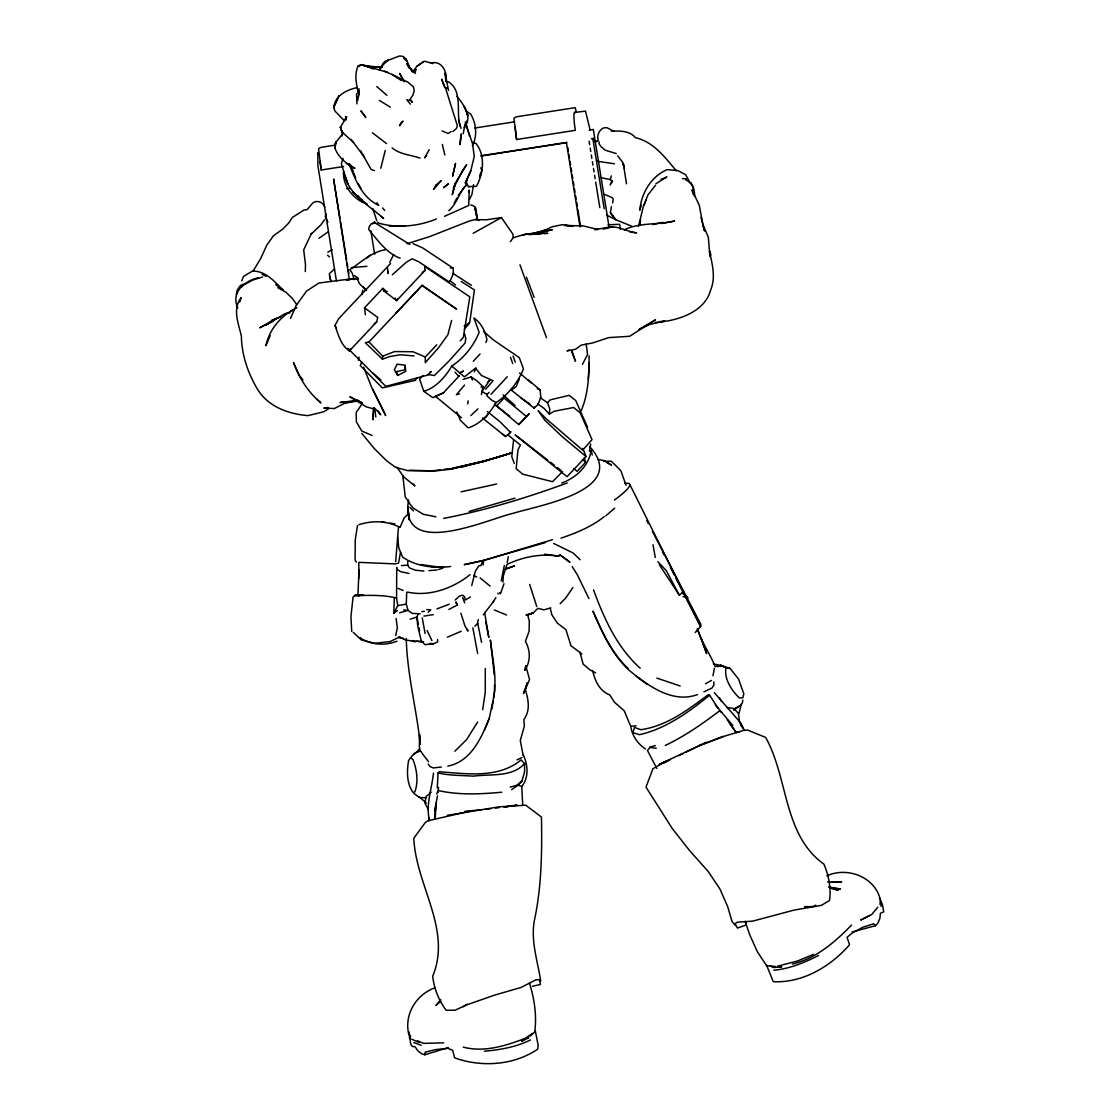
<?xml version="1.0" encoding="UTF-8"?>
<svg xmlns="http://www.w3.org/2000/svg" width="1120" height="1120" viewBox="0 0 1120 1120"><rect width="100%" height="100%" fill="white"/><g stroke="black" fill="none" stroke-linecap="round" stroke-linejoin="round"><path stroke-width="1.5" d="M485.31 668.5L485.268 692.216L482.65 709.674M540.736 981.162C537.74 961.478 530.824 941.766 534.198 921.298C541.702 886.998 542.052 851.984 541.464 817.068L525.742 805.21L499.058 806.834L447.356 815.332M419.468 734.706L419.37 746.242L419.93 751.156L420.868 751.352M437.304 787.794L438.06 772.982L439.418 771.764C466.536 773.766 498.582 778.722 521.024 759.934L524.636 763.63L524.566 772.1L521.962 780.822L520.394 782.754M358.708 578.928L358.862 562.352L395.15 563.878L398.51 563.164L400.526 552.174L398.748 547.708L397.642 537.138L398.566 526.722C386.274 520.646 371.756 520.45 358.862 524.72M436.688 344.89L425.32 357L425.264 362.656L438.494 347.774L447.874 334.768L451.612 320.446M370.916 231.056L374.612 254.128M394.268 598.332L393.848 613.158L397.754 605.626L396.564 598.08L396.732 567.364L396.69 568.988L400.68 571.676L409.108 573.496M480.27 173.824L480.2 176.932L480.55 174.244M522.704 805.028L521.766 786.464L518.182 785.176L511.588 789.67M305.298 271.53L305.494 264.656L303.688 249.844L311.5 233.31L310.87 234.458L321.02 224.728L324.506 219.716M693.336 190.302L693.448 187.362L690.886 182.588M358.988 569.562L357.924 595.294L358.904 596.022M599.13 141.82L599.046 143.752L601.062 146.636L605.206 150.178L616.266 153.58M502.978 582.148L503.286 575.96L506.982 564.452C523.054 556.808 541.478 553.182 559.118 556.248L544.558 554.19M714.42 668.304L712.964 675.822M397.642 537.138L395.71 561.568M437.654 639.59L437.528 641.998L433.65 643.692L425.026 644.658L421.33 641.074L417.676 625.772L416.948 617.008L418.32 613.452M581.308 410.354C588.616 393.246 589.008 374.136 589.078 355.782M588.322 379.302L589.204 362.95M420.112 613.788L412.272 613.396L408.058 610.386L406.28 604.156L406.7 592.144M435.666 807.002L434.63 819.252M880.026 904.484L880.306 899.584C874.916 876.75 847.182 866.544 826.896 875.784M373.632 407.862L372.89 419.79L373.8 408.086M435.288 816.984L436.142 803.138M382.438 359.212L382.662 356.146L368.97 341.936L365.358 342.706L382.438 359.212L389.326 356.636L400.414 354.718L414.078 355.978M438.144 792.484L438.508 787.514M342.034 136.038L342.426 130.956M547.764 460.138L515.158 434.91L567.084 476.672L586.012 456.498L562.31 436.772L544.726 420.112L538.076 410.494L545.58 418.222L582.638 450.156L592.018 439.628L580.16 412.818L573.594 407.498L554.176 411.264L549.388 414.162L549.78 409.08L547.526 402.738L540.246 397.712M408.534 499.968C398.874 560.574 488.46 518.77 513.114 513.338C537.866 505.498 629.818 490.546 589.61 446.53M410.494 1035.3C410.116 1038.702 409.304 1048.138 414.96 1046.584L417.816 1050.784L421.708 1053.808L424.802 1054.76L448.224 1047.648M510.538 389.48L534.142 408.212L534.254 406.91M881.048 906.458L881.482 901.964L879.396 897.988M409.29 1031.982L408.982 1035.104C403.592 1014.93 416.052 994.35 435.344 987.644M390.53 263.55L338.632 318.738L334.95 325.43C338.31 334.544 340.816 345.324 349.412 350.952L376.67 321.902L377.72 317.422L364.518 307.818L382.788 288.344L385.252 290.276M382.788 288.344L383.67 290.78L396.62 300.65L425.012 270.396L424.718 266.462L469.84 296.87L463.26 337.54L460.194 340.802M467.74 403.858L468.132 400.848M478.24 619.542L477.4 624.498M612.654 202.958L613.158 199.192L612.36 197.722L604.674 194.404M405.174 366.016L404.656 369.838L396.69 371.616L397.712 375.438L405.734 371.336L405.132 365.148L397.11 364.21L394.338 369.726L397.712 375.438M424.802 1054.76L425.18 1052.184L435.624 1049.594L447.874 1048.348L452.648 1050.28L454.608 1057.84C481.488 1067.556 514.038 1065.4 537.754 1049.104L538.132 1045.058L535.388 1031.226M358.302 97.384L359.324 90.776L357.658 100.576M357.462 525.616L355.236 539.98L355.096 560.098L356.426 562.142M513.576 440.132L511.77 456.54L514.248 463.372M632.002 226.31L615.762 219.702L610.414 212.716L611.422 206.584M463.246 133.728L464.856 124.824M465.934 185.738L467.054 179.13L470.764 170.912L474.236 156.534L472.626 143.92L465.36 122.948M473.578 184.688L471.912 194.502L469.546 199.388M492.926 701.19L489.188 718.522L484.372 730.282M493.486 697.942C497.364 678.72 492.59 659.134 490.378 640.01L494.326 674.856M395.724 635.558L397.362 627.48L396.074 618.52M483.042 565.054L483.84 560.42L552.426 539.7M589.386 451.332L590.73 444.024M434.602 810.894L437.5 795.83M507.192 562.562L508.298 556.78M639.562 225.022L640.5 220.192L639.464 225.022M481.404 394.576L482.972 386.652L477.484 381.276L471.184 376.936L463.064 379.47M501.214 581.028L504.322 565.502M385.252 150.5L380.772 168.28M491.848 709.086L494.606 691.432L494.494 684.796M236.32 294.644L237.286 289.954L240.52 285.418L243.796 284.116L242.102 286.72M361.83 294.504L362.726 290.248M742.882 700.168L742.238 703.22L740.222 705.642L735.798 708.106L740.222 705.642M325.192 217L325.878 213.766M525.378 667.17L524.692 670.376C530.81 661.556 530.53 650.538 525.434 641.312L529.13 631.162L529.298 621.166L527.716 615.048L525.966 614.936L533.176 612.976L537.81 608.37L543.942 609.854L550.732 607.852M433.482 773.094C431.858 788.494 425.726 804.636 429.366 819.924M739.144 713.09L741.174 704.508M638.526 226.436L643.258 206.738L646.072 199.976M377.706 222.152L377.538 222.852C396.62 228.494 418.054 226.506 436.408 218.988M358.344 360.178L359.1 357.14M468.594 192.346L469.182 190.134L468.734 205.478L444.528 216.314M610.036 185.08L612.556 181.146L610.288 179.592L611.296 175.896M342.986 158.326L341.362 163.968L347.76 183.666L344.974 176.358C350.182 195.944 369.684 205.702 383.628 218.526L380.744 216.202M545.65 542.472L482.804 560.616L480.956 565.53L478.912 565.712L475.37 571.172L471.716 585.55M485.842 342.524L486.962 339.976C485.352 331.394 481.348 323.064 473.956 318.024L479.136 332.374C473.662 345.954 463.918 358.078 451.752 366.072C445.522 376.782 436.184 387.534 423.808 391.342L419.58 379.134L422.898 375.48M483.658 331.506L493.598 340.102L519.246 357.574L523.474 368.9C518 382.48 508.256 394.604 496.09 402.598C489.86 413.308 480.522 424.074 468.146 427.868L460.334 420.266L456.876 411.978M641.354 205.198L639.772 210.224C641.34 193.144 651.014 176.568 667.142 169.624L677.866 170.604L685.58 174.65L690.06 182.686M239.764 302.05L241.192 297.598C232.078 309.232 238.658 323.61 241.374 336.252C241.696 353.878 247.142 370.762 255.682 386.092C265.958 405.916 287.084 413.91 308.014 415.618L323.652 411.796L328.622 408.702M480.984 172.942L481.838 170.31L480.816 167.818M474.306 371.868L476.042 368.032M504 583.716L500.43 593.866L499.436 592.592M644.042 205.086L647.906 194.964L655.466 185.332M470.764 170.912L465.234 183.162L467.054 179.13M659.316 564.662L679.406 595.336L683.69 591.01M436.674 793.982L438.06 790.482C458.878 795.284 480.718 794.122 501.83 792.232M429.17 149.73L424.662 157.892L426.692 155.526M361.732 361.886L360.29 365.54L382.312 387.898L415.184 380.394L416.962 378.21M241.752 280.826L243.502 276.416L252.35 271.138C265.496 270.592 274.82 281.834 283.346 290.332L275.716 284.508M519.302 378.952L516.25 386.456L511.798 389.802M489.188 718.522C481.418 738.01 470.722 761.824 447.79 766.094M389.704 262.36L393.666 254.59M464.282 127.624L467.096 121.002L465.528 123.914M270.228 335.608L265.888 345.772C269.346 328.916 281.652 315.084 296.912 307.706M472.332 145.558C477.708 135.842 476.126 123.368 470.68 113.974L467.474 112M358.96 88.634L358.26 93.464C356.692 84.294 354.032 75.684 357.896 66.36L361.788 64.792L374.192 67.914L364.476 65.968M611.142 182.896L611.884 181.272M464.702 127.12C472.598 116.648 463.778 104.426 456.764 96.236M317.8 152.544L317.94 166.026L336.434 280.924M582.428 364.35L587.566 354.536L586.166 344.064M454.132 203.224L456.904 198.086M290.556 318.346L296.156 305.494L306.558 291.06L318.976 283.024L349.734 279.062L358.358 278.908M397.684 298.788L396.62 300.65L395.094 298.032M350.546 349.02L349.412 350.952L347.872 348.348L385.826 386.386L427.924 374.99L431.284 371.602L429.632 372.26M253.064 271.18L260.652 258.608L266.882 244.986L273.448 235.774L282.646 229.208L288.638 223.076L292.39 217.434L303.968 210.028L307.118 209.65L312.774 202.972C316.988 199.598 323.19 202.314 324.87 207.074M488.18 413.924L486.346 416.92L483.742 418.586M477.652 722.036L466.634 739.592L454.86 751.226M492.786 602.476L495.866 597.604M522.116 786.058C529.018 777.168 527.912 764.162 523.124 754.53M572.894 587.566L565.6 598.192L560.14 603.666M362.432 403.41L356.16 412.482L356.384 421.848L361.788 431.046L372.05 435.386M493.598 601.426L483.266 614.796M518.784 424.564L529.004 413.84L518.784 424.564L494.41 404.152M410.536 757.764L408.618 760.466C406.77 771.064 406.546 783.524 413.112 792.54L414.862 791.854C418.6 781.592 416.864 769.608 413.014 759.57L410.536 757.764L414.456 753.312L419.93 751.156M445.844 80.374C447.51 71.61 441.308 60.046 431.088 63.056L432.922 63.49L424.41 61.208L416.934 66.248L413.238 71.078M385.434 249.732C371.42 251.944 361.032 262.444 349.818 269.654L352.268 273.252L353.962 279.034M510.398 241.626L513.212 237.734L526.008 233.982L547.75 233.31L544.362 233.534M258.02 277.858C244.188 281.036 230.622 292.614 237.86 307.986M464.87 186.62L458.29 195.51M485.744 389.214L493.08 380.73L481.404 375.466L475.538 368.144L464.436 376.88L451.752 366.072M465.948 185.332C458.85 192.808 456.834 204.008 448.798 210.644M487.424 411.6L499.8 421.568L510.51 432.334L505.554 436.548L482.468 417.984M440.664 999.516L435.974 1005.508L440.902 1001.112M455.14 600.026L459.62 595.966L462.77 595.196L464.632 596.848L465.248 600.026L470.484 596.946M343.14 133.126L335.132 143.318L334.894 148.036C338.38 157.458 346.346 163.884 354.97 168.364L346.36 163.52M423.808 391.342L432.852 397.642L443.268 392.98L459.354 375.746M877.786 907.228L871.654 914.578L860.692 920.01L869.568 915.474M507.276 376.754L491.022 394.31M464.604 385.042L456.386 394.744L459.564 393.792M464.296 329.294L469.504 323.204M518.182 785.176L521.962 780.822L515.9 786.226M381.528 67.284L379.372 69.678L384.692 61.586L399.49 56L402.822 56.308L406.14 58.94L409.822 68.11L413.014 71.834L411.726 70.77L415.702 71.82M547.526 402.738L550.13 399.868L569.212 395.332L575.764 400.61L587.608 427.406M318.906 238.308L328.202 231.896M473.298 361.284L480.088 353.976M395.668 313.446L422.198 285.306L456.526 309.106L421.96 285.46M368.97 341.936L422.198 285.306M496.454 406.154L504.07 398.034L526.414 416.444M584.178 458.094L585.662 462.196L577.08 471.338L573.832 468.65M487.368 382.634L489.902 379.974L482.062 391.412L486.892 394.45L487.2 396.158L491.708 400.12L496.09 402.598M852.222 931.966L875.434 925.708L877.856 923.188L879.872 918.47L880.418 913.29L883.736 911.876L882.28 903.882M510.944 431.76L507.878 434.896L520.422 445.046L517.958 449.876L516.18 468.692L522.634 474.124L552.51 481.712L562.52 471.604M408.8 513.38L404.18 517.902L400.078 527.352L398.566 526.722M474.866 626.178L477.722 623.378L481.558 642.432M534.142 408.212L538.048 404.418L540.862 397.278L540.064 389.928L528.276 379.848M524.636 763.63C511.966 777.588 490.308 773.836 473.382 776.16C461.594 775.32 449.624 775.628 438.06 772.982M413.924 754.488L419.664 749.014M470.89 415.548L477.918 408.87M486.892 394.45L489.09 392.406M655.872 183.806L666.862 176.764M695.212 632.492L700.616 626.556L700.896 624.442L652.442 531.37M428.148 612.192L430.766 609.854L426.734 609.574M334.432 269.122L329.294 273.686L330.876 281.288L329.532 275.702M709.576 695.226C688.842 712.138 665.924 728.7 639.464 734.692L632.87 732.648L634.508 727.44L640.906 729.722C666.694 725.998 687.778 709.926 708.092 694.834L709.576 695.226L718.158 708.274M366.66 258.16L370.09 255.136M604.296 516.572C591.64 526.75 576.254 532.938 561.008 538.16M530.082 1036.168L534.702 1032.122C536.97 1015.742 534.366 998.732 529.466 983.094M851.508 925.134C834.862 942.102 816.312 958.398 792.484 964.026M431.102 792.19L425.992 796.642L425.012 803.32L428.47 809.942M663.544 763.224L670.446 759.5M605.766 515.858L614.754 508.144M452.844 131.502L456.47 128.492L457.324 125.566L445.886 89.194L441.602 79.212L444.738 87.528M372.456 223.916L374.864 221.97M422.352 272.496L425.012 270.396M470.022 574.644C453.208 588.28 429.142 596.932 407.778 592.116M374.234 323.778L376.67 321.902M392.308 274.82L406.364 262.178L412.16 258.804L418.67 261.716L448.966 281.75L450.688 279.79L453.46 273.336L453.082 268.128L422.548 247.842L413.042 243.642M733.642 710.234L738.374 706.664M393.848 613.158L397.432 610.54M422.786 62.09L416.934 66.248M413.476 71.414L416.206 69.496L413.294 71.372M526.33 1037.61L532.532 1033.298M289.996 312.83L285.376 313.46L265.902 325.15L276.206 318.402M463.092 1006.81L467.264 1004.192M451.164 131.6L448.126 133.448L442.106 130.97M464.17 326.158L469.714 322.448L474.432 289.954L461.202 281.414M473.158 233.31L501.424 217.574L512.932 234.192L513.212 237.734M624.134 229.936C639.618 222.208 658.056 225.106 674.576 221.018L661.122 223.524M639.268 329.252L655.522 319.816L629.58 336.294L608.762 337.61L592.438 343L581.112 345.17L575.554 349.258L567.014 350.896L569.394 350.056M275.898 318.57L259.784 327.782L273.308 321.048M327.796 252.182L332.22 249.676M360.948 64.624L357.896 66.36L361.788 64.792L360.948 64.624L365.89 65.702M705.474 683.76L711.466 680.428M346.682 188.622L349.636 188.328M815.682 905.17L813.078 906.584L804.482 906.668M241.08 286.356L253.078 279.944L262.584 277.032M374.654 222.586L371.252 223.762L369.222 226.674L368.732 229.572C377.692 240.198 386.75 253.386 400.12 258.146M448.882 609.462L457.436 604.982L456.008 601.762M691.348 749.644L706.02 742.28M665.238 745.444C684.656 736.26 702.31 723.912 719.404 710.99L721.784 712.348M561.736 483.028C576.1 477.848 588.938 465.92 591.164 450.282L592.242 455.07M399.994 636.79L390.138 641.564L374.696 643.286L361.27 639.898L353.276 632.38M639.268 329.406L649.558 324.478L664.874 321.02L660.03 321.636M818.552 955.472C804.58 962.584 789.628 968.8 773.878 970.242M543.354 230.972L545.944 229.74L529.928 234.542M542.052 231.602L552.048 226.828L562.1 224.714L573.342 226.254L564.704 225.4L583.506 225.974L597.982 229.502L594.748 229.698M530.418 1039.962C516.138 1047.018 500.136 1049.916 484.372 1051.176M665.742 761.306L652.918 768.796L646.002 787.136L672.168 828.408L689.654 850.668L708.204 871.486L719.95 889.014L727.65 906.584L732.018 921.452L735.322 925.442M678.65 755.65L682.878 753.648M685.706 752.304L689.934 750.302M517.034 759.836L521.962 757.596M723.226 736.316L698.936 745.752L659.218 764.414L668.822 760.27M703.92 691.866L711.942 688.086L713.874 685.146L713.874 681.884M443.688 392.756L435.4 396.27L461.454 417.732M447.356 637.21L461.216 631.246M813.428 954.38L797.622 960.946L777.504 966.196L781.774 966.84L773.374 967.554L770.308 965.93M603.204 229.264C613.984 222.726 625.506 231.7 636.622 232.834L630.056 232.05M745.556 925.232L737.464 928.06L734.986 923.664L737.254 922.222L752.626 921.144L793.856 910.154L821.394 905.338L829.542 900.466C831.222 888.09 828.786 875.546 823.914 864.15C783.02 834.778 788.48 778.288 765.66 737.436L747.754 730.128L744.044 730.254L724.976 736.036L698.936 745.752M739.662 731.64L736.176 732.522L727.23 719.768M382.662 356.146L394.548 351.582L412.972 351.736L425.32 357M436.912 608.888L449.19 604.212M527.716 615.048L533.176 612.976L528.626 614.46M271.684 320.25L280.784 316.932M567.224 482.986C526.988 497.714 485.716 510.342 443.604 518.392M720.846 665.434L726.558 667.898L720.846 665.434L717.598 666.596L721.014 665.518L730.114 668.402L738.598 679.154L743.82 693.84L742.77 697.844L739.256 697.872C731.584 690.326 724.108 679.266 725.886 668.094L730.114 668.402M661.08 179.242L666.33 177.408M357.28 87.528C346.43 89.964 335.356 95.326 333.676 107.506L335.034 111.16L344.344 120.708M410.242 619.234L416.948 617.008L418.404 624.666M523.544 1038.996C504.392 1046.206 483.728 1052.45 463.246 1047.144M512.022 452.648L482.762 461.622L449.792 469.322L436.338 470.848L407.792 470.652L395.612 467.348L386.638 460.81L374.486 448.756L361.816 433.426M438.592 569.492L442.876 568.134M406.98 243.74L429.87 236.53L469.308 221.032L475.244 219.548L486.43 219.8L501.424 217.574M511.742 452.942L496.202 457.786L449.792 469.322L486.206 460.712L511.7 452.942L482.762 461.622L452.298 468.258M358.106 400.26L343.98 403.634L334.362 408.52L323.806 408.1L328.188 407.442M469.182 511.42L515.046 498.134M649.628 747.236L655.34 745.584M510.174 787.136L516.404 785.372M399.686 612.752L408.058 610.386L403.648 609.938M605.388 228.732L612.962 226.674L595.812 229.376M294.196 309.974L290.878 310.87L294.056 310.1M396.9 641.214C386.218 645.414 374.094 645.19 363.79 640.01M460.544 467.418L486.206 460.712M480.984 387.156L482.972 386.652M697.522 694.582C672.084 703.934 647.43 685.174 628.656 669.914C611.772 653.772 601.916 632.338 592.942 611.156C602.392 631.596 611.352 653.1 628.306 668.626M537.152 233.324L552.384 229.726L522.326 235.046M652.75 224.574L662.858 222.306M461.048 491.848L496.594 484.008M355.88 400.484L340.046 402.486L359.184 401.142M482.804 560.616L464.198 564.662L483.84 560.42M472.486 810.6L427.868 820.792L425.348 822.458L413.812 838.194C415.716 885.01 452.172 929.572 432.698 976.178C434.042 988.498 438.676 1000.356 446.152 1010.254L455.056 1010.24L466.256 1005.018L494.774 995.064L520.94 987.49L535.808 979.902L539.49 979.636L540.358 984.494L532.504 986.244M503.888 807.058L517.104 805.112L505.652 806.848M721.014 665.518L715.176 666.596C709.982 653.632 701.582 642.278 697.284 628.782M397.754 605.626L406.28 604.156M334.782 145.194L321.02 147.336L318.57 148.68L321.216 170.002L343.574 166.516M474.754 128.03L514.136 121.884M574.56 112.434L585.494 111.118L590.128 130.032M576.408 112L575.12 107.66L516.404 116.83L513.954 118.16L516.614 139.496L575.33 130.326A17.052 2.086 81.1 0 1 575.148 112.742M589.218 130.102L593.306 129.458L608.818 225.386M481.39 155.75L566.958 142.394M480.858 156.044L566.426 142.688L580.02 226.814M591.332 138.74L594.062 138.306L592.914 138.936L604.184 208.698M423.864 616.112L433.23 614.642M441.364 767.046L433.174 767.928L429.884 766.472L428.162 763.994M358.246 278.236L346.332 279.902L349.776 279.692M440.776 469.77L432.544 470.848L409.598 470.288M444.066 469.336L449.008 468.692M594.748 141.33L597.912 140.924M351.246 267.68L366.912 266.322M400.526 552.174L402.654 557.102C416.346 566.706 434.336 568.372 450.59 566.51M485.968 809.242L490.714 808.668M421.806 611.59L424.48 611.268M631.372 726.278L636.048 725.76M495.474 808.094L498.918 807.716M655.298 322.406C676.298 321.216 704.76 312.774 710.724 289.814C715.988 277.074 712.11 263.914 709.492 251.076L710.948 254.884M464.828 811.342L481.208 809.816M428.89 570.64L437.164 569.94M466.816 183.512L468.426 186.662L469.336 186.592M382.004 67.074L373.464 66.822L382.452 66.752M529.102 234.584L540.974 233.772M401.408 565.614L407.708 565.18L409.472 567.882L415.268 570.178L423.934 571.074M353.22 279.468L358.372 279.146M468.426 186.662L476.42 186.312C483.434 173.768 485.618 155.148 475.958 143.514L472.766 142.464M608.034 224.756L619.64 224.336L620.48 229.502M603.624 461.398L611.212 461.188L620.732 470.456L626.066 485.296M443.618 1042.846L423.542 1043.378L417.396 1040.746M611.296 131.124C619.458 130.942 629.636 130.508 635.306 137.564C653.744 142.03 664.594 156.954 676.242 170.688M831.572 882.14L841.652 882.084L827.68 881.944M593.488 141.61L596.554 141.61M405.174 225.82L389.256 225.778L396.298 225.904M363.958 66.01L382.27 67.172M443.59 567.35L431.578 566.734L442.708 567.56M713.272 663.908L723.282 665.91M682.5 178.598L686.154 178.822M416.906 641.326L423.556 641.732M429.982 643.468L433.65 643.692M597.492 161.28L614.474 163.786M442.596 567.546L420.924 564.578M364.672 65.982L377.412 67.102M775.446 966.49L766.612 965.72L757.302 951.65L749.714 934.808L745.29 921.886M428.274 374.514L434.35 375.536L449.022 361.032L465.094 343L465.808 338.758L464.604 333.802M426.104 797.748L419.314 797.538L413.952 793.394M475.244 219.548L479.584 219.968M832.37 888.188L840.42 888.972L829.136 887.152M450.296 267.82L453.082 268.128M656.25 748.258L649.992 747.432L647.458 750.484L656.81 768.418M412.398 640.598L422.352 641.872M381.85 521.976L385.112 522.452M389.998 523.152L394.884 523.852M726.894 707.49L733.824 708.484L738.486 713.552L739.536 722.386L744.604 730.506M445.69 81.508L448.672 81.956C463.036 91.392 455.882 112.014 460.026 126.14M398.636 637.588L403.676 638.428M597.758 459.396L604.324 460.628L611.492 465.08L606.844 462.616M610.288 179.592L600.698 177.604M383.67 290.78L387.24 291.494M435.918 516.81L423.262 514.262L413.252 508.116L408.744 502.53M415.17 641.886L404.656 639.562L398.958 637.014M683.032 596.568L687.778 597.772L682.612 593.278M830.508 888.132L838.25 890.316L828.758 886.788M387.464 72.17L367.472 66.724L374.01 68.558L369.992 67.144L372.61 68.978M374.472 170.562L371.182 169.61L360.528 150.696M470.722 204.988L473.536 205.842L475.846 208.264L477.176 218.442L474.768 207.046L477.176 218.442M384.412 71.232L394.044 75.39M656.866 678.104L680.19 686M413.854 1042.608L421.19 1045.268M420.098 158.102C410.662 154.756 400.358 154.7 392.14 147.896M398.076 588.42L403.13 590.394M396.564 598.08C383.152 594.622 368.62 595.434 354.732 595.504L353.08 596.988L350.938 616.714L351.736 631.498M553.616 543.438L573.174 553L580.132 559.734M494.368 609.966L506.534 615.02M537.292 388.71L540.064 389.928M476.7 577.052L473.69 575.358M411.684 1039.178L419.034 1042.44M606.564 215.04L615.762 219.702L610.414 212.716M395.346 76.006L408.156 82.292L413.574 87.094L414.218 91.14L412.916 95.074L409.262 100.478L406.77 99.722L410.396 104.118M446.026 87.626L446.964 88.074M262.038 274.344L266.126 276.304M356.762 400.26L362.012 402.878L349.846 396.746L366.268 406.84L375.914 409.458L380.716 414.778L378.28 411.054M363.342 202.762C351.708 197.036 342.482 184.646 343.546 171.276M685.426 596.554L687.778 597.772M614.068 131.39L606.872 127.68L603.75 127.862C599.074 129.92 596.764 135.296 598.136 140.154M595.602 672.91L589.736 669.732L583.184 664.174L579.796 651.868M277.872 287.77L285.81 292.096L292.684 298.788L296.618 304.542M374.08 222.25L409.892 244.454M509.782 416.262L495.656 405.188M379.358 100.394L390.376 107.184M452.83 273.322L471.422 285.292M391.86 74.326L401.408 80.542M521.178 398.244L529.9 404.026M367.29 204.232L359.604 198.828L358.288 195.874M386.54 143.598L372.386 132.762M537.502 403.774L544.082 408.394L549.388 414.162M581.882 654.01L570.92 645.68L565.964 629.72L557.298 623.098L551.824 614.726L550.354 608.566M685.496 179.634C691.978 182.672 695.128 189.532 694.54 196.462M636.3 676.396L646.926 684.082M377.986 205.044C361.578 196.84 355.376 179.606 349.048 163.968M645.54 749C637.602 743.862 631.736 735.252 630.728 725.774M360.234 637.63L362.726 639.534M550.452 462.224L554.47 465.346M557.144 467.432L561.176 470.554M450.17 280.812L455.56 285.04M327.6 255.318L329.504 256.872M353.528 142.38L342.118 132.146L341.026 129.136L340.41 127.232L346.654 116.662L345.87 119.882L345.842 116.704L345.968 119.686M480.102 577.906L490.112 586.124M502.362 433.93L505.554 436.548M582.414 459.508L585.662 462.196M419.202 796.922L426.384 803.026M519.61 372.988L531.188 382.928M415.352 73.416L410.788 69.468L407.372 64.568L413.014 71.834L406.938 63.672M372.988 373.24L380.842 380.058M503.118 394.87L515.144 405.566M354.48 275.534L358.148 278.782M376.768 86.548L386.876 95.298M316.82 399.168L320.908 402.906C308.294 392.406 299.026 377.888 293.468 362.446L299.166 375.312L303.002 379.946M403.83 58.338L406.686 61.054M366.52 290.584L359.366 283.598L356.594 276.878M409.822 507.318L413.462 510.86M412.58 483.658L414.904 485.94L403.662 476.854L396.9 467.11M714.308 692.678L740.852 723.058L743.05 727.93L740.894 725.284M640.192 668.22C617.05 647.458 604.002 618.548 593.544 589.876M657.86 561.652L666.232 570.528L679.406 595.336M732.816 725.494L715.372 704.984M363.398 287L365.554 289.366M875.434 925.708L873.656 923.762L862.708 927.29L852.124 933.086L847.084 937.328L849.534 944.748C830.844 966.406 802.41 983.262 773.262 981.666L766.514 965.048M349.258 163.674L351.106 165.732M455.014 372.134L458.822 376.404M360.472 401.954L362.446 404.236M351.19 139.482L364.434 157.15M382.648 207.97L384.65 210.49M617.736 155.932L622.482 162.064L624.092 167.846L623.28 163.324L626.486 183.778M409.528 502.852L405.3 497.14L402.822 475.706M729.456 722.862L736.176 732.522M428.484 761.614L421.26 752.164M455.91 602.798L457.436 604.982M376.894 202.72L378.7 205.366M572.222 566.636L577.416 574.91L588.91 598.57M334.95 325.43L336.532 328.034M404.474 81.718L399.63 73.402L403.928 81.424M497.77 593.278L498.176 593.992M358.484 184.044L360.836 188.412M719.586 697.914L721.504 701.498M646.786 520.506L648.396 523.614M662.424 551.81L664.006 554.918M670.376 567.378L674.352 575.162M675.948 578.284L700.616 626.556L629.776 484.372M372.708 389.256L385.686 415.604L371.658 387.38L363.664 367.234M325.752 217.798L327.894 222.152M427.126 630.532L431.928 640.626M351.582 167.44L353.5 171.766M372.764 208.53L376.726 220.668M697.522 628.88L706.622 653.66L701.148 638.036M693.364 194.67L692.034 189.924L699.286 205.296L702.926 224.742L708.316 237.132L709.94 256.578M467.32 114.114L468.048 115.794L464.156 106.764M630.182 725.074L624.232 710.766L614.516 702.31L609.77 694.918C599.382 690.956 594.93 680.652 592.62 670.53M467.222 629.3L467.978 631.078L464.968 625.954L460.866 613.228M582.848 448.434L586.012 456.498M571.648 351.582L575.498 361.27L572.012 351.064M745.234 921.284L746.27 923.916M407.26 63.406L409.164 68.236M471.184 376.936L472.402 380.1M526.442 277.214L534.156 297.304M536.774 606.508L529.648 584.458M519.96 264.838L546.49 337.722M513.086 356.034L515.284 362.152M510.524 357.406L512.736 363.524M364.518 307.818L365.4 314.762M462.714 597.478L464.632 602.882M354.032 173.348L355.614 178.094M525.728 665.56L529.55 679.532L523.46 693.56L527.338 682.752L525.392 689.766C528.444 699.594 530.516 710.584 523.894 719.502L524.342 726.082L520.296 740.516L523.208 755.706M448.546 90.482L445.102 72.968L445.76 80.556M469.588 135.912L465.416 122.024M653.002 544.782L655.27 557.438M458.542 119.686L461.048 128.352M442.33 144.438L444.878 155.064M702.926 224.742L704.494 230.888M701.036 217.252L704.438 230.608M472.85 627.844L477.652 653.492M485.786 622.09L488.824 637.406L484.666 612.836M356.888 103.88L356.538 93.646M418.992 627.718L419.58 630.784M422.254 617.89L425.11 633.556M589.092 141.274L589.638 144.676M590.198 148.078L590.744 151.48M591.29 154.896L591.836 158.298M592.396 161.7L592.942 165.102M593.488 168.504L594.048 171.906M594.594 175.308L595.14 178.71M595.7 182.112L599.816 207.634M567.784 147.546L568.344 150.976M568.89 154.406L569.45 157.85M570.01 161.28L570.556 164.71M571.116 168.154L571.676 171.584M572.222 175.014L572.782 178.444M573.342 181.888L573.888 185.318M574.448 188.748L575.008 192.178M575.554 195.622L576.114 199.052M576.674 202.482L577.22 205.926M577.78 209.356L580.552 226.52M339.976 218.54L333.592 179.046L349.23 278.88M340.522 221.97L346.64 259.742M347.186 263.172L347.746 266.616M348.306 270.046L348.852 273.476M374.626 408.072L375.83 417.004M408.268 509.754L408.016 506.422L408.996 519.764L408.506 513.086M419.678 734.58L420.252 744.1C416.514 708.792 407.106 673.988 406.252 638.372M409.444 1035.804L409.542 1038.716M387.66 268.352L387.814 273.602L387.814 271.11M407.694 561.652L407.708 565.18M429.03 817.852L429.03 820.876M624.96 483.49A58.184 8.176 -29.6 0 1 614.404 500.08M321.216 170.002A17.052 2.086 81.1 0 1 320.124 161.462M516.614 139.496A17.052 2.086 81.1 0 1 515.256 127.288M460.726 137.004L459.998 144.592L461.412 133.896L460.726 137.004M335.916 142.184L334.894 148.036L335.916 142.184M455.504 163.52L452.676 175.896L455.504 163.52M454.916 183.848L452.27 194.656L455.378 183.918L453.376 188.454L462.546 170.464L466.62 164.724L454.916 183.848M334.334 105.728L333.676 107.506L338.954 95.83L334.334 105.728M383.6 62.986L382.158 65.66L388.248 60.088L383.6 62.986M436.1 184.996L433.552 189.392L441.182 180.614L436.1 184.996M401.156 122.99L399.49 125.804L403.018 121.114L401.156 122.99M448.252 183.904L443.716 187.586L448.252 183.904M525.098 1038.478L521.738 1041.306L528.668 1037.736L525.098 1038.478M463.302 371.154L460.082 372.75L463.302 371.154M514.402 565.936L505.372 569.128L514.402 565.936M355.474 595.378L354.732 595.504L363.496 595.294L355.474 595.378M567.546 560.294L559.734 554.736L569.954 562.338L567.546 560.294M362.516 200.48L353.122 192.472L362.516 200.48M365.54 116.69L360.92 110.866L365.694 117.558L365.54 116.69M412.09 102.13L410.466 99.694L412.09 102.13M342.118 132.146L340.41 127.232L342.118 132.146"/></g></svg>
